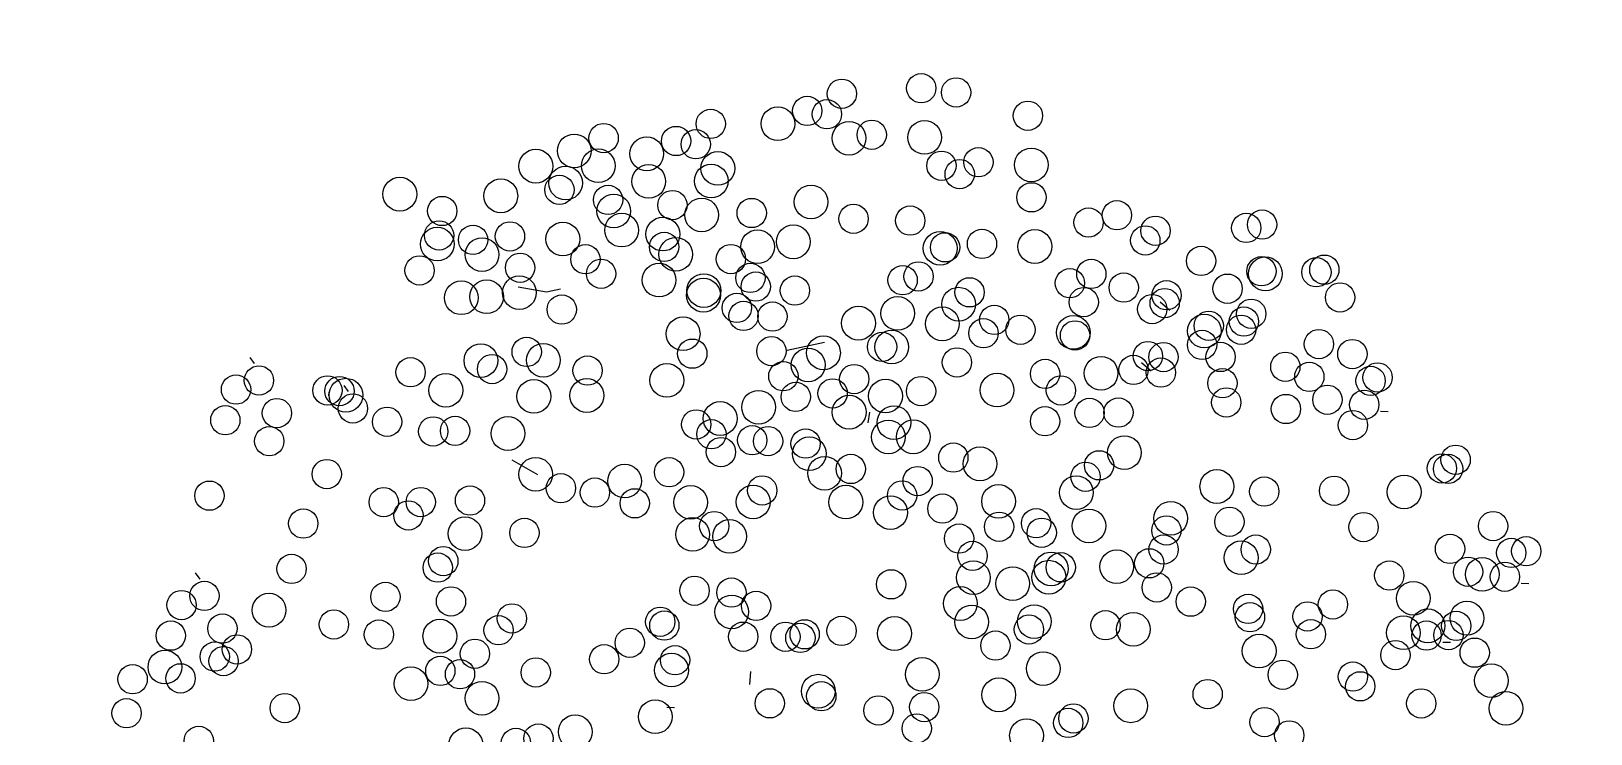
# Model space of a CAD drawing. Header units: millimetres. Extents: x 441156 to 441876, y 4514765 to 4515211.
# Drawn here: x 441437.473 to 441440.216, y 4514838.289 to 4514839.525 of the extents above; entities that cross this region are included whole.
import ezdxf

# ---------------------------------------------------------------- set-up
doc = ezdxf.new("R2010")
doc.units = ezdxf.units.MM
doc.layers.add('01_piscinas', color=254, linetype='Continuous')

msp = doc.modelspace()

# ---------------------------------------------------------------- linework, layer by layer
at = {"layer": '01_piscinas'}
for p, q in [((441438.37812217, 4514839.15828868, 0.00000053), (441438.37904667, 4514839.16429917, 0.00000053)), ((441438.32946592, 4514839.07536518, 0.00000053), (441438.37948022, 4514839.06618768, 0.00000053)), ((441438.37948022, 4514839.06618768, 0.00000053), (441438.40413743, 4514839.07139901, 0.00000053)), ((441439.45832021, 4514839.04887403, 0.00000053), (441439.47579389, 4514839.03399796, 0.00000053)), ((441438.86826232, 4514838.97736166, 0.00000053), (441438.80279501, 4514838.96324628, 0.00000053)), ((441437.86627632, 4514838.94010239, 0.00000053), (441437.85846448, 4514838.95094044, 0.00000053)), ((441439.42547408, 4514838.94205797, 0.00000053), (441439.44294776, 4514838.92718191, 0.00000053)), ((441437.99667549, 4514838.88362296, 0.00000053), (441437.9976, 4514838.88963346, 0.00000053)), ((441438.03138185, 4514838.89098075, 0.00000053), (441438.02357001, 4514838.9018188, 0.00000053)), ((441438.94495663, 4514838.83561481, 0.00000053), (441438.94791505, 4514838.85484838, 0.00000053)), ((441439.84580642, 4514838.85626992, 0.00000053), (441439.85916519, 4514838.85609305, 0.00000053)), ((441438.36450148, 4514838.74459959, 0.00000053), (441438.31932761, 4514838.77000611, 0.00000053)), ((441437.77041481, 4514838.56113932, 0.00000053), (441437.76260298, 4514838.57197737, 0.00000053)), ((441440.09319702, 4514838.55361446, 0.00000053), (441440.10655579, 4514838.55343759, 0.00000053)), ((441439.9554262, 4514838.45021246, 0.00000053), (441439.96878497, 4514838.45003558, 0.00000053)), ((441438.73715952, 4514838.37540843, 0.00000053), (441438.73870729, 4514838.39830453, 0.00000053)), ((441438.59132048, 4514838.33553991, 0.00000053), (441438.60467925, 4514838.33536303, 0.00000053))]:
    msp.add_line(p, q, dxfattribs=at)
at = {"layer": '01_piscinas', "elevation": 0.00000131}
msp.add_lwpolyline([(441443.83423886, 4514839.51786643, 0.0181980441), (441437.30055002, 4514839.68960865, 0.0051616495), (441435.95948419, 4514839.66219888, 0.026485001), (441429.10561745, 4514839.08707105, 0.0067966815), (441427.35271451, 4514838.83373326, 0.0067966815)], format="xyb", dxfattribs=at)
at = {"layer": '01_piscinas'}
for centre, radius in [((441438.89880249, 4514839.41475659, 0.00000053), 0.02577061), ((441439.0383864, 4514839.42448761, 0.00000053), 0.02577061), ((441439.09977114, 4514839.41696662, 0.00000053), 0.02577061), ((441438.83803611, 4514839.38457884, 0.00000053), 0.02577061), ((441438.66822507, 4514839.36177877, 0.00000053), 0.02577061), ((441438.78637585, 4514839.36204062, 0.00000053), 0.02968877), ((441438.87261531, 4514839.37878457, 0.00000053), 0.02577061), ((441439.22601829, 4514839.37613236, 0.00000053), 0.02577061), ((441438.47998217, 4514839.33676676, 0.00000053), 0.02577061), ((441438.60745869, 4514839.33160101, 0.00000053), 0.02577061), ((441438.64203789, 4514839.32580674, 0.00000053), 0.02577061), ((441438.91141127, 4514839.33644349, 0.00000053), 0.02968877), ((441438.95137062, 4514839.34265307, 0.00000053), 0.02577061), ((441439.04430679, 4514839.33793573, 0.00000053), 0.02968877), ((441438.42832191, 4514839.31422854, 0.00000053), 0.02968877), ((441438.55579843, 4514839.30906279, 0.00000053), 0.02968877), ((441438.3607145, 4514839.28740271, 0.00000053), 0.02968877), ((441438.4706016, 4514839.28803987, 0.00000053), 0.02968877), ((441438.68083386, 4514839.28346567, 0.00000053), 0.02968877), ((441439.07402676, 4514839.28818445, 0.00000053), 0.02577061), ((441439.10600514, 4514839.27337892, 0.00000053), 0.02577061), ((441439.13900251, 4514839.29429782, 0.00000053), 0.02577061), ((441439.23193868, 4514839.28958048, 0.00000053), 0.02968877), ((441438.40231499, 4514839.24570726, 0.00000053), 0.02577061), ((441438.41319945, 4514839.25770388, 0.00000053), 0.02968877), ((441438.5592565, 4514839.26053291, 0.00000053), 0.02968877), ((441438.6691436, 4514839.26117007, 0.00000053), 0.02968877), ((441438.12156823, 4514839.23815733, 0.00000053), 0.02968877), ((441438.29912932, 4514839.23521824, 0.00000053), 0.02968877), ((441438.4878689, 4514839.22804613, 0.00000053), 0.02577061), ((441438.600857, 4514839.21883745, 0.00000053), 0.02577061), ((441438.84465942, 4514839.22439953, 0.00000053), 0.02968877), ((441439.23225229, 4514839.23254466, 0.00000053), 0.02577061), ((441438.19623769, 4514839.20849958, 0.00000053), 0.02577061), ((441438.49767133, 4514839.20834843, 0.00000053), 0.02968877), ((441438.65223656, 4514839.2015016, 0.00000053), 0.02968877), ((441438.74029264, 4514839.20499229, 0.00000053), 0.02577061), ((441438.91932888, 4514839.19474177, 0.00000053), 0.02577061), ((441439.01898936, 4514839.19154437, 0.00000053), 0.02577061), ((441439.33271717, 4514839.18825202, 0.00000053), 0.02577061), ((441439.38253286, 4514839.20099564, 0.00000053), 0.02577061), ((441438.19061732, 4514839.16552355, 0.00000053), 0.02577061), ((441438.31529922, 4514839.16387272, 0.00000053), 0.02577061), ((441438.40823539, 4514839.15915538, 0.00000053), 0.02968877), ((441438.51155444, 4514839.17486898, 0.00000053), 0.02968877), ((441438.5840016, 4514839.16782615, 0.00000053), 0.02968877), ((441439.45031222, 4514839.17374184, 0.00000053), 0.02577061), ((441439.6097932, 4514839.17867082, 0.00000053), 0.02577061), ((441439.63769924, 4514839.18452315, 0.00000053), 0.02577061), ((441438.18750795, 4514839.15025094, 0.00000053), 0.02968877), ((441438.25032346, 4514839.15775935, 0.00000053), 0.02577061), ((441438.26610252, 4514839.13184315, 0.00000053), 0.02968877), ((441438.58622389, 4514839.14521122, 0.00000053), 0.02577061), ((441438.60677739, 4514839.13228557, 0.00000053), 0.02968877), ((441438.75061463, 4514839.14572318, 0.00000053), 0.02968877), ((441438.81351213, 4514839.15424639, 0.00000053), 0.02968877), ((441439.07174073, 4514839.14291622, 0.00000053), 0.02968877), ((441439.08026076, 4514839.14459675, 0.00000053), 0.02577061), ((441439.14523651, 4514839.15071012, 0.00000053), 0.02577061), ((441439.23817268, 4514839.14599278, 0.00000053), 0.02968877), ((441439.43241076, 4514839.15675514, 0.00000053), 0.02577061), ((441438.33304419, 4514839.10876526, 0.00000053), 0.02577061), ((441438.44800118, 4514839.12352598, 0.00000053), 0.02577061), ((441438.70378161, 4514839.12402585, 0.00000053), 0.02577061), ((441439.53055984, 4514839.12058726, 0.00000053), 0.02577061), ((441438.15636997, 4514839.10397943, 0.00000053), 0.02577061), ((441438.4754896, 4514839.09813146, 0.00000053), 0.02577061), ((441438.57749415, 4514839.08696258, 0.00000053), 0.02968877), ((441438.73796334, 4514839.0907987, 0.00000053), 0.02577061), ((441439.00572805, 4514839.08662584, 0.00000053), 0.02577061), ((441439.03360866, 4514839.09335115, 0.00000053), 0.02577061), ((441439.29987104, 4514839.08143596, 0.00000053), 0.02577061), ((441439.33748616, 4514839.09772911, 0.00000053), 0.02577061), ((441439.63667861, 4514839.10240882, 0.00000053), 0.02577061), ((441439.64361963, 4514839.09797126, 0.00000053), 0.02968877), ((441439.73317389, 4514839.1006893, 0.00000053), 0.02577061), ((441439.74718494, 4514839.10531701, 0.00000053), 0.02577061), ((441438.22974513, 4514839.05584408, 0.00000053), 0.02968877), ((441438.27424449, 4514839.05771916, 0.00000053), 0.02968877), ((441438.33177295, 4514839.06485758, 0.00000053), 0.02968877), ((441438.65560206, 4514839.06050769, 0.00000053), 0.02968877), ((441438.65608873, 4514839.0685548, 0.00000053), 0.02968877), ((441438.7473804, 4514839.07546282, 0.00000053), 0.02577061), ((441438.81632937, 4514839.06849359, 0.00000053), 0.02577061), ((441439.12328578, 4514839.06544046, 0.00000053), 0.02577061), ((441439.39445664, 4514839.07385406, 0.00000053), 0.02577061), ((441439.46982351, 4514839.06021327, 0.00000053), 0.02577061), ((441439.57694707, 4514839.07185476, 0.00000053), 0.02577061), ((441439.77480559, 4514839.0564844, 0.00000053), 0.02577061), ((441438.4064424, 4514839.03519982, 0.00000053), 0.02577061), ((441438.71417232, 4514839.03802607, 0.00000053), 0.02577061), ((441438.72602796, 4514839.02400951, 0.00000053), 0.02577061), ((441438.99699832, 4514839.0283772, 0.00000053), 0.02968877), ((441439.10418179, 4514839.04455656, 0.00000053), 0.02968877), ((441439.32410927, 4514839.04831297, 0.00000053), 0.02577061), ((441439.44457948, 4514839.03588152, 0.00000053), 0.02577061), ((441439.46643519, 4514839.04642902, 0.00000053), 0.02577061), ((441439.61857877, 4514839.02764985, 0.00000053), 0.02577061), ((441438.61973133, 4514838.99255573, 0.00000053), 0.02968877), ((441438.77669207, 4514839.02287069, 0.00000053), 0.02577061), ((441438.9280679, 4514839.01124888, 0.00000053), 0.02968877), ((441439.07559289, 4514839.00996941, 0.00000053), 0.02968877), ((441439.16688457, 4514839.01687744, 0.00000053), 0.02577061), ((441439.21285526, 4514838.99960142, 0.00000053), 0.02577061), ((441439.30579143, 4514838.99488408, 0.00000053), 0.02968877), ((441439.53621749, 4514838.99735883, 0.00000053), 0.02968877), ((441439.54404272, 4514839.00673228, 0.00000053), 0.02577061), ((441439.60079181, 4514838.99955195, 0.00000053), 0.02577061), ((441439.60583839, 4514839.0140162, 0.00000053), 0.02577061), ((441438.9696684, 4514838.96955342, 0.00000053), 0.02577061), ((441438.98650151, 4514838.9692241, 0.00000053), 0.02968877), ((441439.1478795, 4514838.99348805, 0.00000053), 0.02577061), ((441439.3087967, 4514838.98965692, 0.00000053), 0.02577061), ((441439.53226736, 4514838.97298237, 0.00000053), 0.02577061), ((441439.73756418, 4514838.97436674, 0.00000053), 0.02577061), ((441438.2641401, 4514838.94534491, 0.00000053), 0.02968877), ((441438.34467339, 4514838.96070947, 0.00000053), 0.02577061), ((441438.3740272, 4514838.94598207, 0.00000053), 0.02968877), ((441438.63590291, 4514838.95755821, 0.00000053), 0.02577061), ((441438.77497201, 4514838.96196973, 0.00000053), 0.02577061), ((441438.83964263, 4514838.93772505, 0.00000053), 0.02968877), ((441438.86648272, 4514838.9590644, 0.00000053), 0.02968877), ((441439.10122741, 4514838.94224245, 0.00000053), 0.02577061), ((441439.43697738, 4514838.95339721, 0.00000053), 0.02577061), ((441439.46427676, 4514838.95163487, 0.00000053), 0.02577061), ((441439.5647821, 4514838.95172269, 0.00000053), 0.02577061), ((441439.79644856, 4514838.9569083, 0.00000053), 0.02577061), ((441438.14056134, 4514838.92476274, 0.00000053), 0.02577061), ((441438.283907, 4514838.93053172, 0.00000053), 0.02577061), ((441438.45172316, 4514838.92786672, 0.00000053), 0.02577061), ((441438.59113404, 4514838.91059166, 0.00000053), 0.02968877), ((441438.79597407, 4514838.9178525, 0.00000053), 0.02577061), ((441439.2561665, 4514838.92205946, 0.00000053), 0.02577061), ((441439.3546161, 4514838.92310619, 0.00000053), 0.02968877), ((441439.41173335, 4514838.92906547, 0.00000053), 0.02577061), ((441439.45989845, 4514838.92431802, 0.00000053), 0.02577061), ((441439.67858753, 4514838.93455066, 0.00000053), 0.02577061), ((441439.72078871, 4514838.91676542, 0.00000053), 0.02577061), ((441439.84079637, 4514838.91581427, 0.00000053), 0.02577061), ((441437.83359381, 4514838.89436529, 0.00000053), 0.02577061), ((441437.87394221, 4514838.91038609, 0.00000053), 0.02577061), ((441437.99442512, 4514838.89299303, 0.00000053), 0.02577061), ((441438.01553457, 4514838.89163169, 0.00000053), 0.02577061), ((441438.02678871, 4514838.88448966, 0.00000053), 0.02968877), ((441438.20255493, 4514838.89316044, 0.00000053), 0.02968877), ((441438.35728217, 4514838.88239637, 0.00000053), 0.02968877), ((441438.45045192, 4514838.88395904, 0.00000053), 0.02968877), ((441438.88265262, 4514838.88771888, 0.00000053), 0.02577061), ((441438.92048884, 4514838.91293372, 0.00000053), 0.02577061), ((441438.97558879, 4514838.88300154, 0.00000053), 0.02968877), ((441439.03804656, 4514838.89174835, 0.00000053), 0.02577061), ((441439.17180054, 4514838.89344786, 0.00000053), 0.02968877), ((441439.28403235, 4514838.8928347, 0.00000053), 0.02577061), ((441439.56798903, 4514838.90553434, 0.00000053), 0.02577061), ((441439.82851967, 4514838.90976008, 0.00000053), 0.02577061), ((441438.03904774, 4514838.86126445, 0.00000053), 0.02577061), ((441438.75240961, 4514838.86333645, 0.00000053), 0.02968877), ((441438.81767686, 4514838.88160551, 0.00000053), 0.02577061), ((441438.9117591, 4514838.85468508, 0.00000053), 0.02968877), ((441439.57480133, 4514838.87173886, 0.00000053), 0.02577061), ((441439.67971285, 4514838.86024414, 0.00000053), 0.02577061), ((441439.75252601, 4514838.87659529, 0.00000053), 0.02577061), ((441439.81736733, 4514838.86780434, 0.00000053), 0.02577061), ((441437.81480931, 4514838.84052614, 0.00000053), 0.02577061), ((441437.90548649, 4514838.8530569, 0.00000053), 0.02577061), ((441438.09921019, 4514838.83770446, 0.00000053), 0.02577061), ((441438.64267909, 4514838.8331159, 0.00000053), 0.02577061), ((441438.68489679, 4514838.84345343, 0.00000053), 0.02968877), ((441438.99035368, 4514838.8362773, 0.00000053), 0.02968877), ((441439.25608796, 4514838.8385859, 0.00000053), 0.02577061), ((441439.33433918, 4514838.8533043, 0.00000053), 0.02577061), ((441439.38511379, 4514838.8539618, 0.00000053), 0.02577061), ((441439.79732434, 4514838.8318289, 0.00000053), 0.02577061), ((441438.18027727, 4514838.82076695, 0.00000053), 0.02577061), ((441438.21872482, 4514838.82181492, 0.00000053), 0.02577061), ((441438.31166099, 4514838.81709757, 0.00000053), 0.02968877), ((441438.66954545, 4514838.81584589, 0.00000053), 0.02577061), ((441438.74126052, 4514838.80533929, 0.00000053), 0.02577061), ((441438.76904745, 4514838.80375693, 0.00000053), 0.02577061), ((441438.98057695, 4514838.81101129, 0.00000053), 0.02968877), ((441439.02441346, 4514838.81122366, 0.00000053), 0.02968877), ((441437.89210959, 4514838.80364077, 0.00000053), 0.02577061), ((441438.68627788, 4514838.78455288, 0.00000053), 0.02577061), ((441438.83513517, 4514838.79929135, 0.00000053), 0.02577061), ((441438.8415979, 4514838.78156532, 0.00000053), 0.02968877), ((441439.39566285, 4514838.7834665, 0.00000053), 0.02968877), ((441438.36048566, 4514838.74531969, 0.00000053), 0.02968877), ((441438.59500527, 4514838.74899841, 0.00000053), 0.02577061), ((441438.86858858, 4514838.7471994, 0.00000053), 0.02968877), ((441438.91456428, 4514838.75472092, 0.00000053), 0.02577061), ((441439.09483935, 4514838.77472548, 0.00000053), 0.02577061), ((441439.14185252, 4514838.76375608, 0.00000053), 0.02968877), ((441439.35125515, 4514838.7611647, 0.00000053), 0.02577061), ((441439.95385434, 4514838.75581322, 0.00000053), 0.02577061), ((441439.96484551, 4514838.7549798, 0.00000053), 0.02577061), ((441439.97808227, 4514838.77087804, 0.00000053), 0.02577061), ((441437.99324791, 4514838.74569695, 0.00000053), 0.02577061), ((441438.51690668, 4514838.73345124, 0.00000053), 0.02968877), ((441439.032122, 4514838.73353554, 0.00000053), 0.02577061), ((441439.32737625, 4514838.74113389, 0.00000053), 0.02577061), ((441439.55823882, 4514838.72388817, 0.00000053), 0.02968877), ((441437.78679122, 4514838.70776032, 0.00000053), 0.02577061), ((441438.09326166, 4514838.6963799, 0.00000053), 0.02577061), ((441438.15835344, 4514838.69657531, 0.00000053), 0.02577061), ((441438.24500838, 4514838.69919592, 0.00000053), 0.02577061), ((441438.40491252, 4514838.72093711, 0.00000053), 0.02577061), ((441438.46461865, 4514838.71317291, 0.00000053), 0.02577061), ((441438.53470745, 4514838.69431967, 0.00000053), 0.02577061), ((441438.6329515, 4514838.69606088, 0.00000053), 0.02968877), ((441438.7428386, 4514838.69669804, 0.00000053), 0.02968877), ((441438.75885805, 4514838.71697886, 0.00000053), 0.02577061), ((441438.90583454, 4514838.69647228, 0.00000053), 0.02968877), ((441439.0047143, 4514838.70827418, 0.00000053), 0.02577061), ((441439.17435544, 4514838.69782089, 0.00000053), 0.02968877), ((441439.31115674, 4514838.71320132, 0.00000053), 0.02968877), ((441439.64153165, 4514838.71491035, 0.00000053), 0.02577061), ((441439.76438143, 4514838.7164799, 0.00000053), 0.02577061), ((441439.88754908, 4514838.71434439, 0.00000053), 0.02968877), ((441438.13667225, 4514838.67312142, 0.00000053), 0.02577061), ((441438.98442911, 4514838.67806449, 0.00000053), 0.02968877), ((441439.07572079, 4514838.68497251, 0.00000053), 0.02577061), ((441439.47713388, 4514838.66801962, 0.00000053), 0.02968877), ((441437.95189676, 4514838.65863867, 0.00000053), 0.02577061), ((441438.23627865, 4514838.64094728, 0.00000053), 0.02968877), ((441438.34078651, 4514838.64237021, 0.00000053), 0.02577061), ((441438.63646458, 4514838.63962039, 0.00000053), 0.02968877), ((441438.674552, 4514838.65436543, 0.00000053), 0.02577061), ((441438.70138844, 4514838.63624181, 0.00000053), 0.02968877), ((441439.17538471, 4514838.65318598, 0.00000053), 0.02577061), ((441439.24036047, 4514838.65929934, 0.00000053), 0.02577061), ((441439.25021222, 4514838.64266707, 0.00000053), 0.02577061), ((441439.33329664, 4514838.654582, 0.00000053), 0.02968877), ((441439.46947428, 4514838.64669148, 0.00000053), 0.02577061), ((441439.58022338, 4514838.6618104, 0.00000053), 0.02577061), ((441439.81608353, 4514838.65241122, 0.00000053), 0.02577061), ((441440.04383916, 4514838.65425284, 0.00000053), 0.02577061), ((441439.10503245, 4514838.63238038, 0.00000053), 0.02577061), ((441439.46448259, 4514838.61309514, 0.00000053), 0.02577061), ((441439.62661061, 4514838.6130779, 0.00000053), 0.02577061), ((441439.96817931, 4514838.61410996, 0.00000053), 0.02577061), ((441438.19806937, 4514838.59257951, 0.00000053), 0.02577061), ((441439.12873262, 4514838.60194037, 0.00000053), 0.02577061), ((441439.38212131, 4514838.58280412, 0.00000053), 0.02968877), ((441439.43923856, 4514838.58876339, 0.00000053), 0.02577061), ((441439.6009763, 4514838.59856751, 0.00000053), 0.02968877), ((441440.07591027, 4514838.60710462, 0.00000053), 0.02577061), ((441440.10213141, 4514838.61004357, 0.00000053), 0.02577061), ((441437.93120645, 4514838.57895295, 0.00000053), 0.02577061), ((441438.18832484, 4514838.58118593, 0.00000053), 0.02577061), ((441439.13011144, 4514838.56362708, 0.00000053), 0.02968877), ((441439.19930575, 4514838.55314579, 0.00000053), 0.02968877), ((441439.262821, 4514838.56435397, 0.00000053), 0.02968877), ((441439.26691274, 4514838.5790075, 0.00000053), 0.02968877), ((441439.28367172, 4514838.58175738, 0.00000053), 0.02577061), ((441439.86140724, 4514838.56735346, 0.00000053), 0.02577061), ((441439.99991661, 4514838.57393983, 0.00000053), 0.02577061), ((441440.02483497, 4514838.56940816, 0.00000053), 0.02968877), ((441440.06475793, 4514838.56514888, 0.00000053), 0.02577061), ((441437.7780807, 4514838.53142302, 0.00000053), 0.02577061), ((441438.09631199, 4514838.52983131, 0.00000053), 0.02577061), ((441438.63982076, 4514838.54062854, 0.00000053), 0.02577061), ((441438.70474462, 4514838.53724996, 0.00000053), 0.02577061), ((441438.98542159, 4514838.55183679, 0.00000053), 0.02577061), ((441439.45254721, 4514838.54630594, 0.00000053), 0.02577061), ((441439.90357161, 4514838.52735242, 0.00000053), 0.02968877), ((441437.7377323, 4514838.51540222, 0.00000053), 0.02577061), ((441437.89159387, 4514838.50636429, 0.00000053), 0.02968877), ((441438.21157845, 4514838.52181563, 0.00000053), 0.02577061), ((441438.7052406, 4514838.503295, 0.00000053), 0.02968877), ((441438.74815522, 4514838.51399148, 0.00000053), 0.02577061), ((441439.10723916, 4514838.51808835, 0.00000053), 0.02968877), ((441439.51221176, 4514838.52137082, 0.00000053), 0.02577061), ((441439.61308475, 4514838.50857568, 0.00000053), 0.02577061), ((441439.76223569, 4514838.516364, 0.00000053), 0.02577061), ((441438.00561339, 4514838.4811872, 0.00000053), 0.02577061), ((441438.31877824, 4514838.49180422, 0.00000053), 0.02577061), ((441438.57952294, 4514838.4859498, 0.00000053), 0.02577061), ((441438.58670205, 4514838.47927206, 0.00000053), 0.02577061), ((441439.12723587, 4514838.48571436, 0.00000053), 0.02968877), ((441439.23712297, 4514838.48635151, 0.00000053), 0.02968877), ((441439.36242216, 4514838.47985464, 0.00000053), 0.02577061), ((441439.41144703, 4514838.47269332, 0.00000053), 0.02968877), ((441439.61643663, 4514838.49396286, 0.00000053), 0.02577061), ((441439.71770223, 4514838.49533527, 0.00000053), 0.02577061), ((441439.92913098, 4514838.47877363, 0.00000053), 0.02968877), ((441439.9790473, 4514838.47870619, 0.00000053), 0.02577061), ((441439.99791987, 4514838.49226551, 0.00000053), 0.02968877), ((441437.71894781, 4514838.46156307, 0.00000053), 0.02577061), ((441437.80962499, 4514838.47409383, 0.00000053), 0.02577061), ((441438.0847786, 4514838.46354697, 0.00000053), 0.02577061), ((441438.1920312, 4514838.46063339, 0.00000053), 0.02968877), ((441438.29521687, 4514838.47112241, 0.00000053), 0.02577061), ((441438.52593567, 4514838.4490943, 0.00000053), 0.02577061), ((441438.72536495, 4514838.45974718, 0.00000053), 0.02577061), ((441438.79972295, 4514838.45953748, 0.00000053), 0.02577061), ((441438.82584394, 4514838.4576109, 0.00000053), 0.02577061), ((441438.83343005, 4514838.46388888, 0.00000053), 0.02577061), ((441438.89840581, 4514838.47000225, 0.00000053), 0.02577061), ((441438.99134198, 4514838.4652849, 0.00000053), 0.02968877), ((441439.2278425, 4514838.47240424, 0.00000053), 0.02577061), ((441439.72363642, 4514838.46395145, 0.00000053), 0.02577061), ((441439.88626959, 4514838.46668631, 0.00000053), 0.02968877), ((441439.92698711, 4514838.46174687, 0.00000053), 0.02577061), ((441439.9653848, 4514838.46255694, 0.00000053), 0.02577061), ((441437.79624809, 4514838.4246777, 0.00000053), 0.02577061), ((441437.83526501, 4514838.43744751, 0.00000053), 0.02577061), ((441438.25359706, 4514838.42974151, 0.00000053), 0.02577061), ((441438.48092326, 4514838.41998827, 0.00000053), 0.02577061), ((441439.16883637, 4514838.4440189, 0.00000053), 0.02577061), ((441439.63254621, 4514838.43446604, 0.00000053), 0.02968877), ((441439.8722372, 4514838.42743885, 0.00000053), 0.02577061), ((441440.01154258, 4514838.43162643, 0.00000053), 0.02577061), ((441437.70851797, 4514838.40627668, 0.00000053), 0.02968877), ((441437.81170365, 4514838.4167657, 0.00000053), 0.02577061), ((441438.19283068, 4514838.39956375, 0.00000053), 0.02577061), ((441438.22740988, 4514838.39376948, 0.00000053), 0.02577061), ((441438.36064683, 4514838.39689875, 0.00000053), 0.02577061), ((441438.59931083, 4514838.40095896, 0.00000053), 0.02968877), ((441438.60560515, 4514838.41833744, 0.00000053), 0.02577061), ((441439.04016665, 4514838.39350702, 0.00000053), 0.02968877), ((441439.25292149, 4514838.40365094, 0.00000053), 0.02968877), ((441439.67414671, 4514838.39277059, 0.00000053), 0.02577061), ((441437.65183257, 4514838.38488608, 0.00000053), 0.02577061), ((441437.73609346, 4514838.38645806, 0.00000053), 0.02577061), ((441438.14117042, 4514838.37702553, 0.00000053), 0.02968877), ((441438.85735108, 4514838.36384869, 0.00000053), 0.02968877), ((441439.79750505, 4514838.38948962, 0.00000053), 0.02577061), ((441439.81036112, 4514838.37239249, 0.00000053), 0.02577061), ((441440.0408575, 4514838.38241619, 0.00000053), 0.02968877), ((441438.26620585, 4514838.3514284, 0.00000053), 0.02968877), ((441438.77205161, 4514838.34250262, 0.00000053), 0.02577061), ((441438.86272879, 4514838.35503338, 0.00000053), 0.02577061), ((441439.17475676, 4514838.35746702, 0.00000053), 0.02968877), ((441439.40667062, 4514838.33818475, 0.00000053), 0.02968877), ((441439.54203046, 4514838.35874007, 0.00000053), 0.02577061), ((441439.91756091, 4514838.34238108, 0.00000053), 0.02577061), ((441440.06641687, 4514838.3338374, 0.00000053), 0.02968877), ((441437.64110525, 4514838.32511822, 0.00000053), 0.02577061), ((441437.91934569, 4514838.33419739, 0.00000053), 0.02577061), ((441438.57071354, 4514838.31899489, 0.00000053), 0.02968877), ((441438.96305964, 4514838.32999608, 0.00000053), 0.02577061), ((441439.04373624, 4514838.33599055, 0.00000053), 0.02577061), ((441439.30594271, 4514838.31598015, 0.00000053), 0.02577061), ((441438.43003141, 4514838.29236226, 0.00000053), 0.02968877), ((441439.03058553, 4514838.29832377, 0.00000053), 0.02577061), ((441439.22358143, 4514838.28568914, 0.00000053), 0.02968877), ((441439.2969401, 4514838.30796421, 0.00000053), 0.02577061), ((441439.6420442, 4514838.30942302, 0.00000053), 0.02577061), ((441439.6854548, 4514838.28616454, 0.00000053), 0.02577061), ((441437.7680178, 4514838.2765383, 0.00000053), 0.02577061), ((441438.23760855, 4514838.26946434, 0.00000053), 0.02968877), ((441438.32566463, 4514838.27295502, 0.00000053), 0.02577061), ((441438.36535918, 4514838.28065026, 0.00000053), 0.02577061)]:
    msp.add_circle(centre, radius, dxfattribs=at)

doc.saveas('drawing.dxf')
